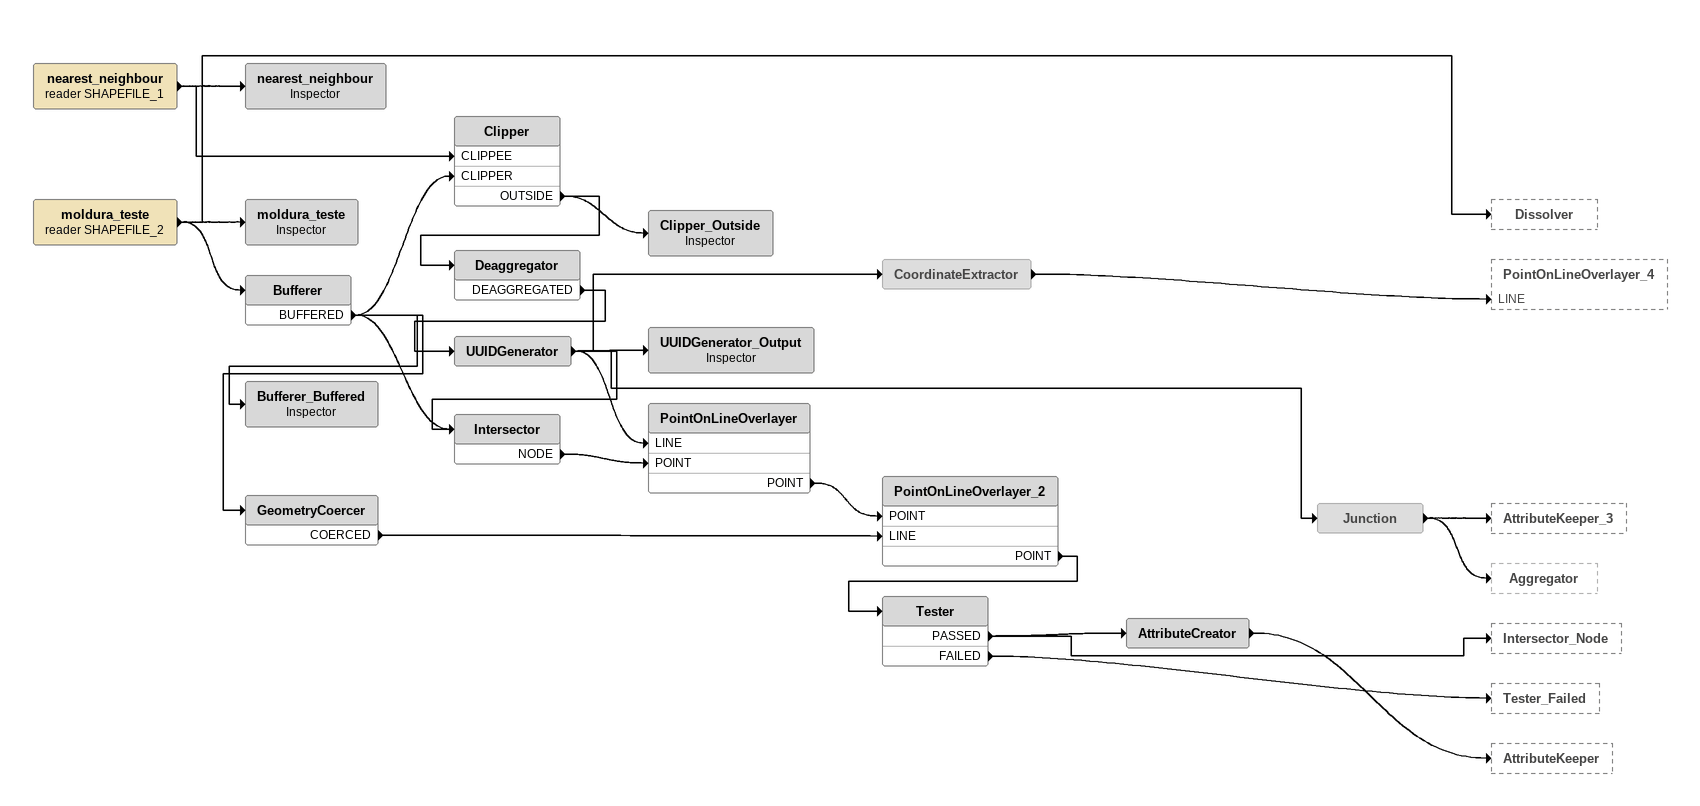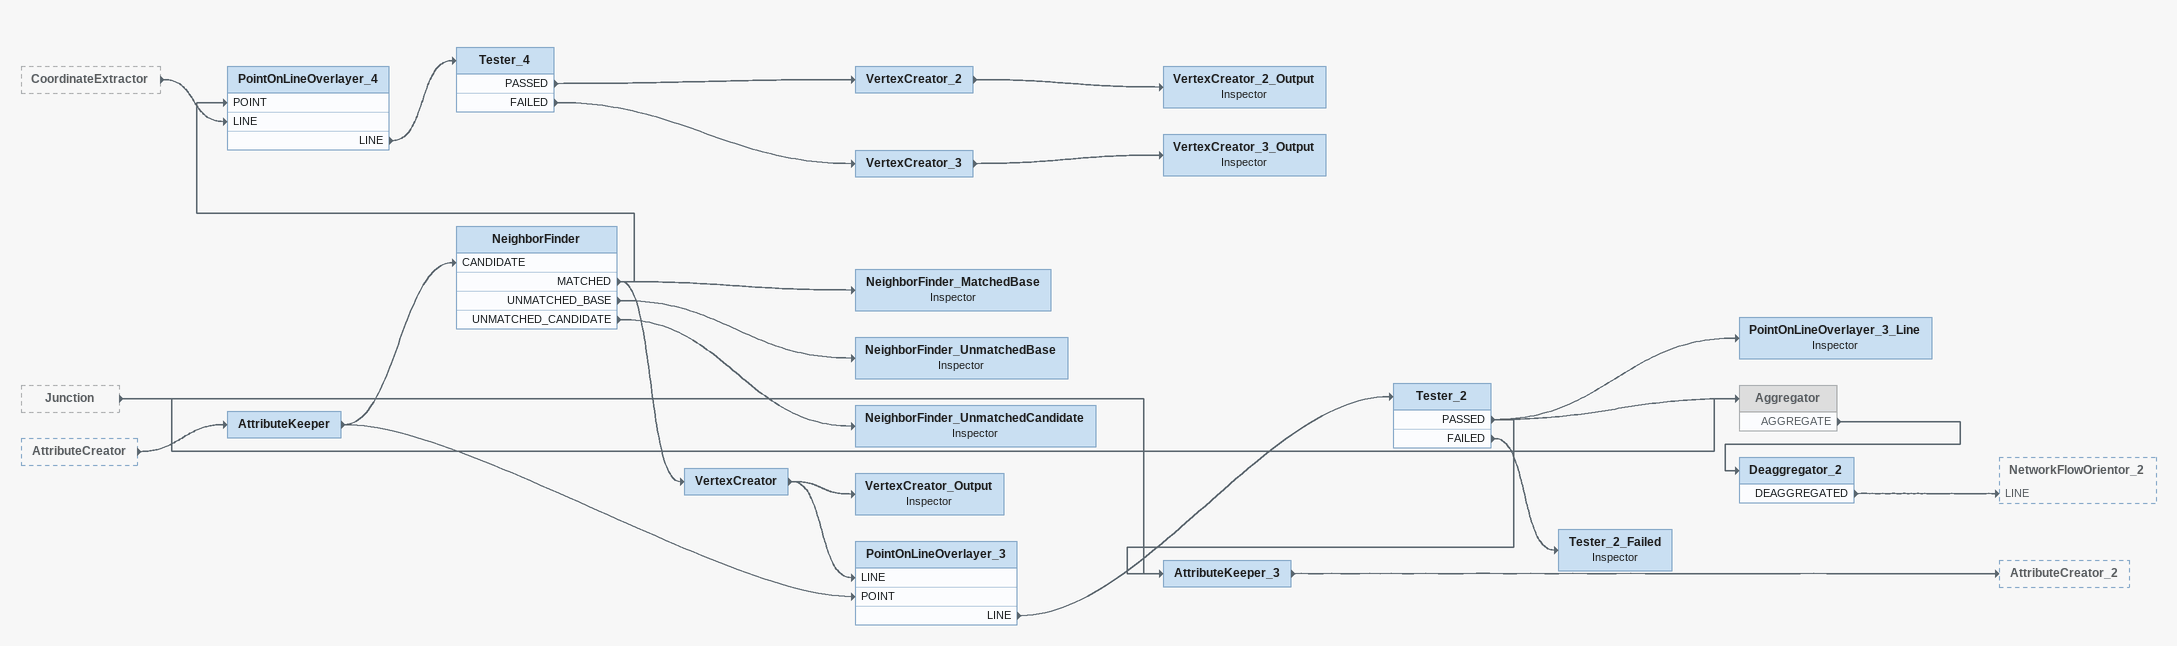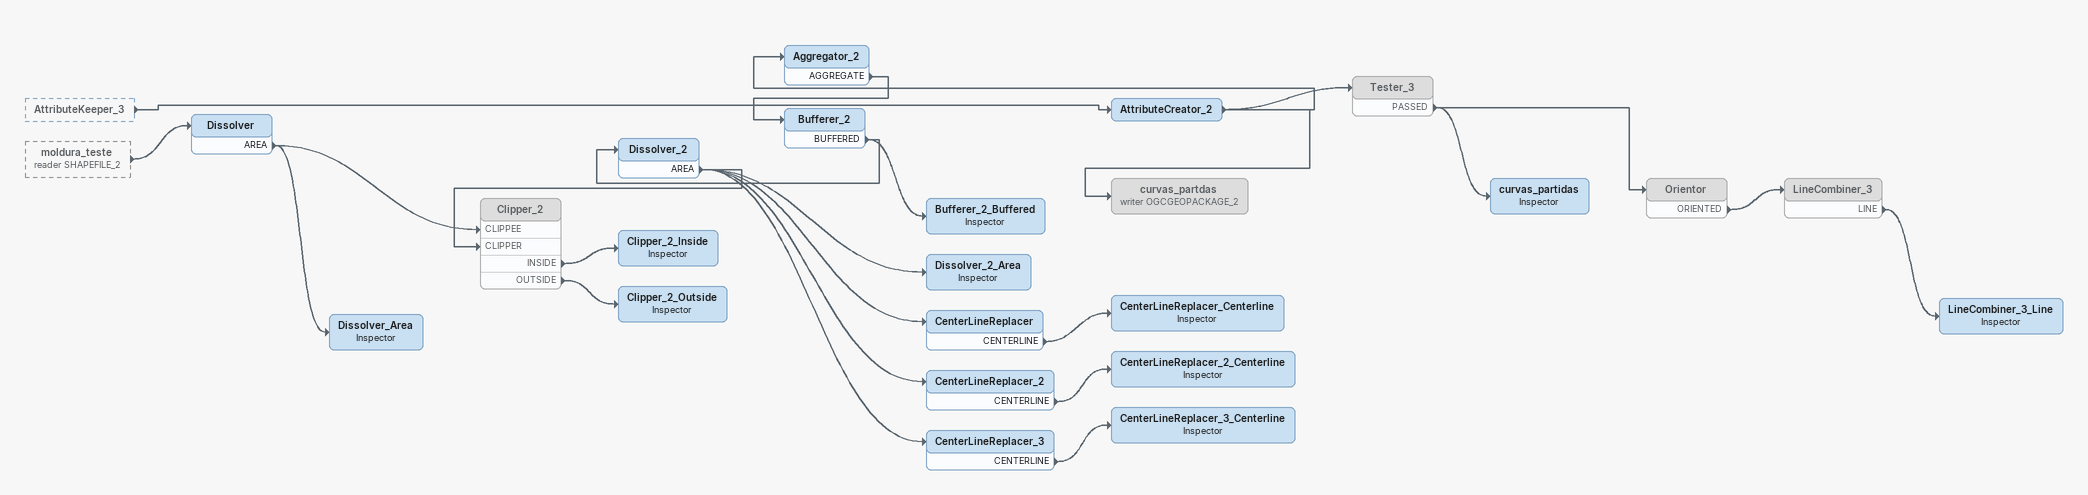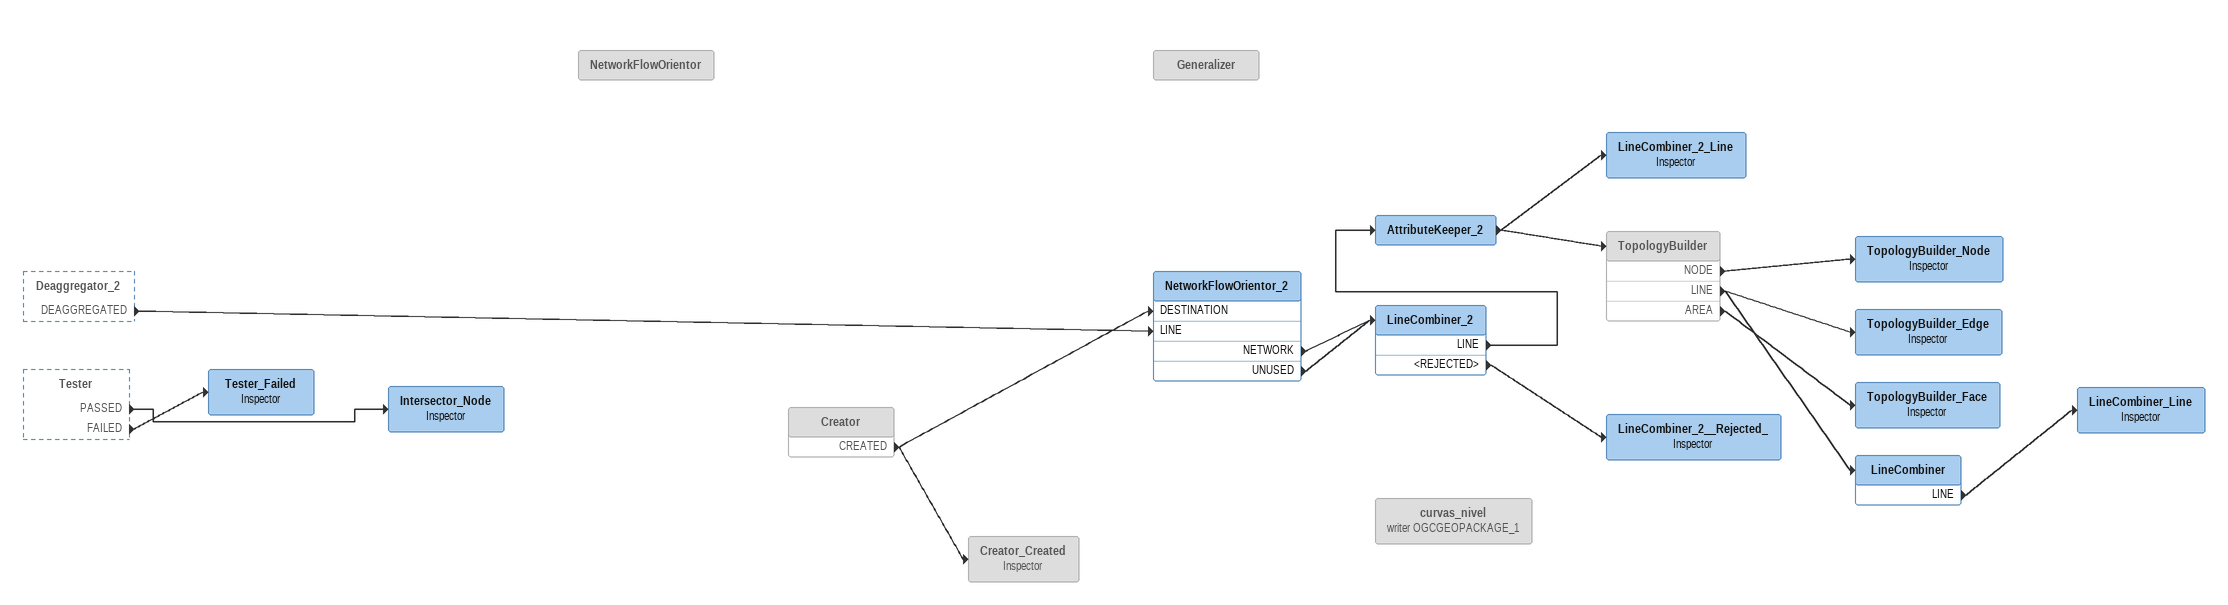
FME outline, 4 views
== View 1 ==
nearest_neighbour (reader SHAPEFILE_1)
    -> nearest_neighbour
    -> Clipper [CLIPPEE]
nearest_neighbour: Inspector
moldura_teste (reader SHAPEFILE_2)
    -> Bufferer
    -> moldura_teste
    -> Dissolver
moldura_teste: Inspector
Bufferer
    BUFFERED -> Clipper [CLIPPER]
    BUFFERED -> Intersector
    BUFFERED -> Bufferer_Buffered
    BUFFERED -> GeometryCoercer
Clipper
    OUTSIDE -> Clipper_Outside
    OUTSIDE -> Deaggregator
Clipper_Outside: Inspector
Deaggregator
    DEAGGREGATED -> UUIDGenerator
UUIDGenerator
    -> Junction
    -> Intersector
    -> UUIDGenerator_Output
    -> PointOnLineOverlayer [LINE]
    -> CoordinateExtractor
CoordinateExtractor [off]
    -> PointOnLineOverlayer_4 [LINE]
UUIDGenerator_Output: Inspector
Intersector
    NODE -> PointOnLineOverlayer [POINT]
PointOnLineOverlayer
    POINT -> PointOnLineOverlayer_2 [POINT]
Junction [off]
    -> AttributeKeeper_3
    -> Aggregator
Bufferer_Buffered: Inspector
GeometryCoercer
    COERCED -> PointOnLineOverlayer_2 [LINE]
PointOnLineOverlayer_2
    POINT -> Tester
Tester
    PASSED -> Intersector_Node
    PASSED -> AttributeCreator
    FAILED -> Tester_Failed
AttributeCreator
    -> AttributeKeeper

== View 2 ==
CoordinateExtractor [outside]
    -> PointOnLineOverlayer_4 [LINE]
Junction [outside]
    -> AttributeKeeper_3
    -> Aggregator
AttributeCreator [outside]
    -> AttributeKeeper
AttributeKeeper
    -> NeighborFinder [CANDIDATE]
    -> PointOnLineOverlayer_3 [POINT]
NeighborFinder
    MATCHED -> NeighborFinder_MatchedBase
    MATCHED -> VertexCreator
    MATCHED -> PointOnLineOverlayer_4 [POINT]
    UNMATCHED_BASE -> NeighborFinder_UnmatchedBase
    UNMATCHED_CANDIDATE -> NeighborFinder_UnmatchedCandidate
PointOnLineOverlayer_4
    LINE -> Tester_4
Tester_4
    PASSED -> VertexCreator_2
    FAILED -> VertexCreator_3
VertexCreator_2
    -> VertexCreator_2_Output
VertexCreator_2_Output: Inspector
VertexCreator_3
    -> VertexCreator_3_Output
VertexCreator_3_Output: Inspector
NeighborFinder_MatchedBase: Inspector
NeighborFinder_UnmatchedBase: Inspector
NeighborFinder_UnmatchedCandidate: Inspector
VertexCreator
    -> VertexCreator_Output
    -> PointOnLineOverlayer_3 [LINE]
VertexCreator_Output: Inspector
PointOnLineOverlayer_3
    LINE -> Tester_2
Tester_2
    PASSED -> PointOnLineOverlayer_3_Line
    PASSED -> Aggregator
    PASSED -> AttributeKeeper_3
    FAILED -> Tester_2_Failed
PointOnLineOverlayer_3_Line: Inspector
Aggregator [off]
    AGGREGATE -> Deaggregator_2
Deaggregator_2
    DEAGGREGATED -> NetworkFlowOrientor_2 [LINE]
Tester_2_Failed: Inspector
AttributeKeeper_3
    -> AttributeCreator_2

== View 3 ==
AttributeKeeper_3 [outside]
    -> AttributeCreator_2
moldura_teste (reader SHAPEFILE_2) [outside]
    -> Dissolver
AttributeCreator_2
    -> curvas_partdas (writer OGCGEOPACKAGE_2)
    -> Tester_3
    -> Aggregator_2
Aggregator_2
    AGGREGATE -> Bufferer_2
Bufferer_2
    BUFFERED -> Dissolver_2
    BUFFERED -> Bufferer_2_Buffered
Dissolver_2
    AREA -> Clipper_2 [CLIPPER]
    AREA -> Dissolver_2_Area
    AREA -> CenterLineReplacer
    AREA -> CenterLineReplacer_2
    AREA -> CenterLineReplacer_3
Dissolver_2_Area: Inspector
CenterLineReplacer
    CENTERLINE -> CenterLineReplacer_Centerline
CenterLineReplacer_Centerline: Inspector
CenterLineReplacer_2
    CENTERLINE -> CenterLineReplacer_2_Centerline
CenterLineReplacer_2_Centerline: Inspector
CenterLineReplacer_3
    CENTERLINE -> CenterLineReplacer_3_Centerline
CenterLineReplacer_3_Centerline: Inspector
Bufferer_2_Buffered: Inspector
Tester_3 [off]
    PASSED -> curvas_partidas
    PASSED -> Orientor
curvas_partidas: Inspector
Orientor [off]
    ORIENTED -> LineCombiner_3
LineCombiner_3 [off]
    LINE -> LineCombiner_3_Line
LineCombiner_3_Line: Inspector
curvas_partdas (writer OGCGEOPACKAGE_2) [off]
Dissolver
    AREA -> Dissolver_Area
    AREA -> Clipper_2 [CLIPPEE]
Clipper_2 [off]
    INSIDE -> Clipper_2_Inside
    OUTSIDE -> Clipper_2_Outside
Clipper_2_Inside: Inspector
Clipper_2_Outside: Inspector
Dissolver_Area: Inspector

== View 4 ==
Deaggregator_2 [outside]
    DEAGGREGATED -> NetworkFlowOrientor_2 [LINE]
Tester [outside]
    PASSED -> Intersector_Node
    FAILED -> Tester_Failed
Tester_Failed: Inspector
Intersector_Node: Inspector
NetworkFlowOrientor [off]
Creator [off]
    CREATED -> Creator_Created
    CREATED -> NetworkFlowOrientor_2 [DESTINATION]
NetworkFlowOrientor_2
    NETWORK -> LineCombiner_2
    UNUSED -> LineCombiner_2
LineCombiner_2
    LINE -> AttributeKeeper_2
    <REJECTED> -> LineCombiner_2__Rejected_
AttributeKeeper_2
    -> LineCombiner_2_Line
    -> TopologyBuilder
LineCombiner_2_Line: Inspector
TopologyBuilder [off]
    NODE -> TopologyBuilder_Node
    LINE -> TopologyBuilder_Edge
    LINE -> LineCombiner
    AREA -> TopologyBuilder_Face
TopologyBuilder_Node: Inspector
TopologyBuilder_Edge: Inspector
TopologyBuilder_Face: Inspector
LineCombiner
    LINE -> LineCombiner_Line
LineCombiner_Line: Inspector
LineCombiner_2__Rejected_: Inspector
Creator_Created: Inspector [off]
Generalizer [off]
curvas_nivel (writer OGCGEOPACKAGE_1) [off]
